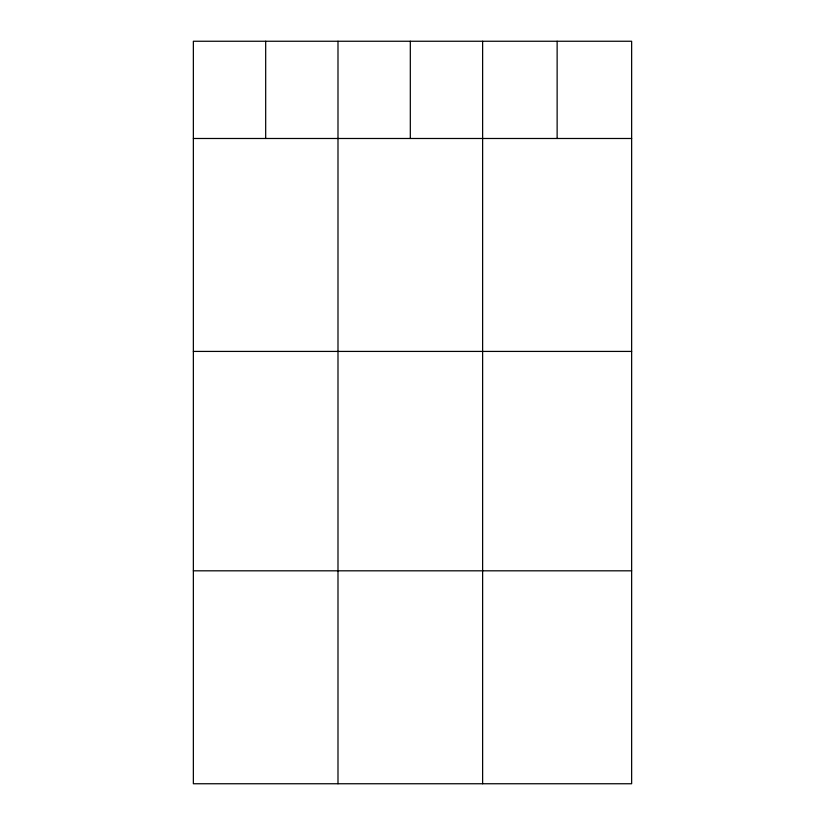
<?xml version="1.0" encoding="UTF-8"?>
<svg xmlns="http://www.w3.org/2000/svg" width="825" height="825" viewBox="0 0 825 825"><rect width="100%" height="100%" fill="white"/><g stroke="black" fill="none" stroke-linecap="round" stroke-linejoin="round"><path stroke-width="1.24" d="M631.641 138.487L631.641 783.75L193.359 783.75L193.359 41.25L631.641 41.25L631.641 138.487L193.359 138.487M193.359 351.419L631.641 351.419M193.359 570.817L631.641 570.817M557.133 41.25L557.133 138.487M482.625 41.25L482.625 783.75M410.314 41.25L410.314 138.487M337.992 41.25L337.992 783.75M265.681 41.25L265.681 138.487"/></g></svg>
